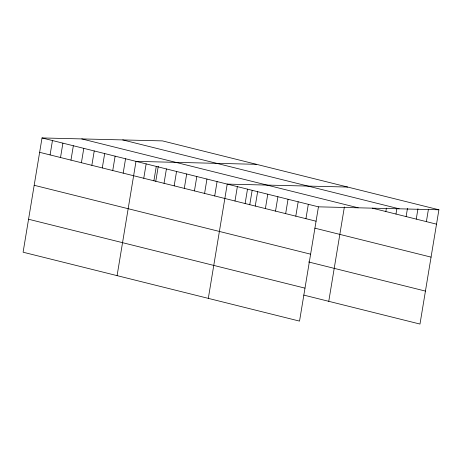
<?xml version="1.0" encoding="UTF-8"?>
<svg xmlns="http://www.w3.org/2000/svg" width="462" height="462" viewBox="0 0 462 462"><rect width="100%" height="100%" fill="white"/><g stroke="black" fill="none" stroke-linecap="round" stroke-linejoin="round"><path stroke-width="0.69" d="M438.9 209.788L162.468 140.893L42.019 137.942L23.1 252.212L299.532 321.107L318.451 206.837L438.9 209.788L419.981 324.058L303.759 295.091M50.081 154.92L52.46 140.546M60.522 157.525L62.901 143.151M70.969 160.123L73.348 145.755M81.41 162.728L83.789 148.354M91.851 165.332L94.231 150.958M102.293 167.931L104.678 153.563M112.74 170.536L115.119 156.162M123.181 173.14L125.56 158.766M117.088 275.635L136.001 161.371L256.456 164.316M143.763 178.268L146.142 163.895M153.898 180.792L156.277 166.424M155.769 181.364L158.27 166.256M164.033 183.322L166.412 168.948M174.168 185.845L176.548 171.471M184.303 188.375L186.683 174.001M194.438 190.898L196.818 176.524M204.574 193.428L206.953 179.054M214.709 195.952L217.088 181.578M208.31 298.371L227.229 184.107L347.678 187.052M234.985 201.005L237.364 186.631M245.12 203.528L247.499 189.154M249.757 204.787L252.142 190.367M255.255 206.058L257.634 191.684M265.39 208.581L267.769 194.207M275.525 211.111L277.905 196.737M285.66 213.635L288.04 199.261M295.796 216.158L298.175 201.79M305.936 218.688L308.316 204.314M328.759 301.322L344.386 206.918M385.839 211.532L386.405 208.108M395.974 214.056L396.881 208.581M406.115 216.58L407.472 208.368M416.25 219.109L417.948 208.841M426.386 221.633L428.424 209.315M122.719 139.917L399.151 208.812M372.326 208.16L436.521 224.162M81.768 138.918L358.2 207.813M42.019 137.942L318.451 206.837M39.64 152.316L316.072 221.211M314.841 228.159L431.063 257.126M34.182 185.285L310.614 254.181M308.541 261.954L425.438 291.089M28.557 219.248L304.989 288.144"/></g></svg>
